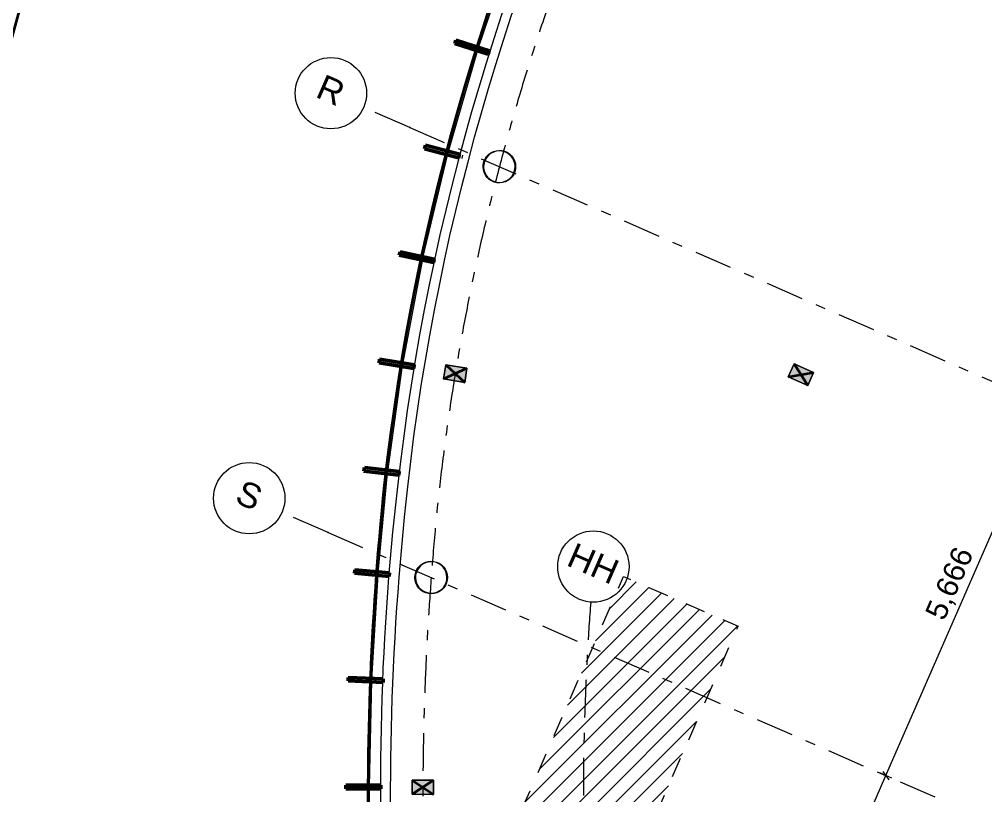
# Model space of a CAD drawing. Header units: millimetres. Extents: x -89663 to 74273, y -103666 to 18539.
# Drawn here: x -50180 to -36633, y -57257 to -46364 of the extents above; entities that cross this region are included whole.
import ezdxf
from ezdxf.enums import TextEntityAlignment as Align

# ---------------------------------------------------------------- set-up
doc = ezdxf.new("R2010")
doc.units = ezdxf.units.MM
doc.header["$MEASUREMENT"] = 0
for name, pattern in [('Dashed', [564.444447, 282.222223, -282.222223]), ('Double Dashed', [1093.611073, 529.166651, -211.666656, 141.111112, -211.666656]), ('Hidden Line', [55, 45, -10])]:
    doc.linetypes.add(name, pattern=pattern)
for name, color, linetype, lineweight in [('A-20-M_Floor_Slab_Pen_No__1', 7, 'Continuous', 13), ('A-20-M_Floor_Slab_Pen_No__6', 7, 'Continuous', 35), ('A-25-M_Wall_Ext_Pen_No__87', 8, 'Continuous', 20), ('COLUMN.IFC Import_Pen_No__2', 8, 'Continuous', 15), ('New_A-20-M_Floor_Slab_Pen_No__89', 8, 'Continuous', 20), ('New_A-25-M_Curtain_Wall_Pen_No__1', 7, 'Continuous', 13), ('New_A-25-M_Wall_Ext_Pen_No__87', 8, 'Continuous', 20), ('New_A-40-M_Soft_Landscaping_P2_Pen_No__150', 7, 'Continuous', 0), ('New_A-95-D_Dim_Grid.Dim_Pen_No__4', 7, 'Continuous', 20), ('New_A-95-H_Fill_Plan.Fill_Pen_No__143', 254, 'Continuous', 0), ('New_A-95-P_Text_1_50_GA_Pen_No__1', 7, 'Continuous', 13), ('New_A-95-P_Text_1_50_GA_Pen_No__101', 252, 'Continuous', 15), ('New_ArchiCAD Zone Stamps_Pen_No__6', 7, 'Continuous', 35)]:
    doc.layers.add(name, color=color, linetype=linetype, lineweight=lineweight)
for name, color, linetype in [('A-25-M_Wall_Ext', 7, 'Continuous'), ('COLUMN.IFC Import', 7, 'Continuous'), ('New_A-05-M_Gross_Int_Circulation', 7, 'Continuous'), ('New_A-15-MG_Structural_Grid_Phase_2', 7, 'Continuous'), ('New_A-20-M_Floor_Slab', 7, 'Continuous'), ('New_A-20-M_Hard_Landscape', 7, 'Continuous'), ('New_A-25-M_Curtain_Wall', 7, 'Continuous'), ('New_A-25-M_Wall_Ext', 7, 'Continuous'), ('New_A-40-M_Soft_Landscaping_P2', 7, 'Continuous'), ('New_A-95-D_Dim_Grid.Dim', 7, 'Continuous')]:
    doc.layers.add(name, color=color, linetype=linetype)
for name, color, linetype, lineweight, true_color in [('New_A-05-M_Gross_Int_Circulation_Pen_No__74', 7, 'Continuous', 20, 0x606060), ('New_A-15-MG_Structural_Grid_Phase_2_Pen_No__222', 7, 'Continuous', 13, 0x65af33), ('New_A-20-M_Hard_Landscape_Pen_No__53', 7, 'Continuous', 35, 0x444444), ('New_A-25-M_Curtain_Wall_Pen_No__144', 7, 'Continuous', 0, 0xc8c8c8), ('New_A-25-M_Curtain_Wall_Pen_No__165', 7, 'Continuous', 0, 0x006060), ('New_A-25-M_Curtain_Wall_Pen_No__27', 7, 'Continuous', 50, 0x2a2a2a), ('New_A-25-M_Wall_Int_Pen_No__183', 7, 'Continuous', 0, 0xc867cd), ('New_A-95-H_Fill_Plan.Fill_Pen_No__118', 7, 'Continuous', 13, 0xa6a6a6)]:
    doc.layers.add(name, color=color, linetype=linetype, lineweight=lineweight, true_color=true_color)
doc.styles.add('GENERATED_STYLE_1', font='')
doc.styles.add('GENERATED_STYLE_3', font='')
doc.styles.add('GENERATED_STYLE_4', font='')
doc.styles.get('GENERATED_STYLE_1').set_extended_font_data('Arial', bold=True)
doc.styles.get('GENERATED_STYLE_3').set_extended_font_data('Arial')
doc.styles.get('GENERATED_STYLE_4').set_extended_font_data('Swis721 BT')
doc.dimstyles.new('GENERATED_STYLE__2', dxfattribs={"dimtxt": 300, "dimasz": 95, "dimexe": 0.18, "dimexo": 0, "dimgap": 0.09, "dimtad": 1, "dimdec": 0, "dimzin": 0, "dimdsep": 46, "dimtxsty": 'GENERATED_STYLE_4', "dimblk": 'ARROWHEAD_2', "dimblk1": 'ARROWHEAD_2', "dimblk2": 'ARROWHEAD_2', "dimcen": 0.09, "dimclrd": 7, "dimclre": 7, "dimclrt": 7, "dimadec": 0, "dimazin": 0, "dimtfac": 1, "dimtdec": 4, "dimtmove": 0, "dimatfit": 3, "dimfxl": 1, "dimtolj": 1, "dimtzin": 0, "dimarcsym": 0})

# ---------------------------------------------------------------- blocks, each defined once
blk = doc.blocks.new('catering seating and servery_INB 0113_1_1', base_point=(-33684, -45972))
at = {"layer": 'New_A-05-M_Gross_Int_Circulation_Pen_No__74', "linetype": 'Continuous'}
blk.add_line((-44880, -52925), (-44880, -52925), dxfattribs=at)
for centre, radius, start, end in [((-12875, -56512), 32205, 132.9939, 173.6055), ((-8852, -57066), 36265, 173.4427, 184.1778)]:
    blk.add_arc(centre, radius, start, end, dxfattribs=at)
at = {"layer": 'New_ArchiCAD Zone Stamps_Pen_No__6'}
for tag, height, style, p in [('ROOM_NAME', 250, 'GENERATED_STYLE_1', (-35356, -44046)), ('zoneNameLine2', 250, 'GENERATED_STYLE_1', (-35544, -44479)), ('ROOM_NUMBER', 200, 'GENERATED_STYLE_3', (-35733, -44899)), ('measuredAreaCode', 200, 'GENERATED_STYLE_3', (-35890, -45259)), ('DUMMY_649', 200, 'GENERATED_STYLE_3', (-35582, -45393)), ('DUMMY_650', 200, 'GENERATED_STYLE_3', (-34953, -45668)), ('DUMMY_651', 133, 'GENERATED_STYLE_3', (-34674, -45774))]:
    blk.add_attdef(tag, text='', height=height, rotation=336.4404, dxfattribs=dict(at, style=style)).set_placement(p, align=Align.TOP_LEFT)
blk = doc.blocks.new('Mesh_7_1', base_point=(-39396, -28057))
at = {"layer": 'New_A-40-M_Soft_Landscaping_P2_Pen_No__150', "linetype": 'Continuous', "flags": 128}
blk.add_lwpolyline([(-39396, -28057), (-71600, -57851), (-74367, -60325, 0.012916), (-57967, -71361, 0.577975), (-51263, -67160), (-51263, -64981), (-51572, -58964, -0.048754), (-51322, -52209, -0.179729), (-39259, -28204)], format="xyb", close=True, dxfattribs=at)
blk = doc.blocks.new('Mesh_16_1', base_point=(-51572, -58964))
at = {"layer": 'New_A-20-M_Hard_Landscape_Pen_No__53', "linetype": 'Continuous', "flags": 128}
blk.add_lwpolyline([(-51572, -58964), (-45266, -58639, -0.034108), (-45058, -52905, -0.178607), (-35071, -32917), (-26070, -24532), (-21313, -26583), (-17527, -17989), (-18237, -17225), (-11233, -10707), (-10987, -10971), (402, -373), (-98, -155), (17122, 15869), (10988, 18539), (-39259, -28204, 0.179729), (-51322, -52209, 0.048754)], format="xyb", close=True, dxfattribs=at)
blk = doc.blocks.new('Slab_46_1', base_point=(-44734, -52925))
at = {"layer": 'New_A-20-M_Floor_Slab_Pen_No__89', "linetype": 'Continuous', "flags": 128}
blk.add_lwpolyline([(-44734, -52925), (-44734, -52925, -0.179811), (-34721, -33028), (-34722, -33027), (-25960, -24873), (-20982, -27044), (-17010, -17935), (-17703, -17189), (-11223, -11159), (-10853, -11556), (-2919, -4173), (921, -600), (3259, -1619), (2636, -2196), (2144, -3324), (-4596, -18783), (-10337, -31948), (-13252, -30677), (-20095, -46371, -0.415568), (-30017, -50196), (-38342, -69288, -0.234037), (-41521, -64901, -0.022084), (-42147, -60901), (-44896, -59707, -0.043731)], format="xyb", close=True, dxfattribs=at)
blk = doc.blocks.new('Curtain Wall_6_1')
at = {"layer": 'New_A-25-M_Curtain_Wall_Pen_No__144', "linetype": 'Continuous'}
for points in [[(-44060, -46658), (-44075, -46705), (-43606, -46853), (-43591, -46805)], [(-44486, -48132), (-44499, -48181), (-44023, -48306), (-44011, -48257)], [(-44843, -49625), (-44853, -49674), (-44372, -49777), (-44362, -49728)], [(-45129, -51133), (-45137, -51183), (-44651, -51262), (-44643, -51213)], [(-45343, -52653), (-45349, -52702), (-44860, -52760), (-44854, -52710)], [(-45478, -54086), (-45483, -54136), (-44993, -54182), (-44989, -54132)]]:
    blk.add_hatch(color=256, dxfattribs=at).paths.add_polyline_path(points)
at = {"layer": 'New_A-25-M_Curtain_Wall_Pen_No__165', "linetype": 'Continuous', "lineweight": 0, "true_color": 0x001818}
for points in [[(-43295, -45342), (-43778, -46762), (-43748, -46772), (-43265, -45352)], [(-43784, -46781), (-44200, -48223), (-44169, -48232), (-43753, -46790)], [(-44205, -48243), (-44552, -49702), (-44521, -49709), (-44174, -48250)], [(-44557, -49722), (-44835, -51196), (-44803, -51202), (-44525, -49728)], [(-44838, -51217), (-45047, -52702), (-45015, -52707), (-44806, -51221)], [(-45049, -52723), (-45181, -54129), (-45149, -54132), (-45017, -52726)]]:
    blk.add_hatch(color=168, dxfattribs=at).paths.add_polyline_path(points)
at = {"layer": 'New_A-25-M_Curtain_Wall_Pen_No__1', "linetype": 'Continuous'}
for p, q in [((-43295, -45342), (-43778, -46762)), ((-43748, -46772), (-43265, -45352)), ((-43784, -46781), (-44200, -48223)), ((-44169, -48232), (-43753, -46790)), ((-43753, -46790), (-43784, -46781)), ((-43778, -46762), (-43748, -46772)), ((-44200, -48223), (-44169, -48232)), ((-44205, -48243), (-44552, -49702)), ((-44521, -49709), (-44174, -48250)), ((-44174, -48250), (-44205, -48243)), ((-44552, -49702), (-44521, -49709)), ((-44557, -49722), (-44835, -51196)), ((-44803, -51202), (-44525, -49728)), ((-44525, -49728), (-44557, -49722)), ((-44835, -51196), (-44803, -51202)), ((-44838, -51217), (-45047, -52702)), ((-45015, -52707), (-44806, -51221)), ((-44806, -51221), (-44838, -51217)), ((-45049, -52723), (-45181, -54129)), ((-45149, -54132), (-45017, -52726)), ((-45017, -52726), (-45049, -52723)), ((-45047, -52702), (-45015, -52707)), ((-45181, -54129), (-45149, -54132))]:
    blk.add_line(p, q, dxfattribs=at)
at = {"layer": 'New_A-25-M_Curtain_Wall_Pen_No__27', "linetype": 'Continuous'}
for p, q in [((-44060, -46658), (-44075, -46705)), ((-44075, -46705), (-43606, -46853)), ((-43591, -46805), (-44060, -46658)), ((-43606, -46853), (-43591, -46805)), ((-44486, -48132), (-44499, -48181)), ((-44499, -48181), (-44023, -48306)), ((-44011, -48257), (-44486, -48132)), ((-44023, -48306), (-44011, -48257)), ((-44843, -49625), (-44853, -49674)), ((-44853, -49674), (-44372, -49777)), ((-44362, -49728), (-44843, -49625)), ((-44372, -49777), (-44362, -49728)), ((-45129, -51133), (-45137, -51183)), ((-45137, -51183), (-44651, -51262)), ((-44643, -51213), (-45129, -51133)), ((-44651, -51262), (-44643, -51213)), ((-45343, -52653), (-45349, -52702)), ((-44854, -52710), (-45343, -52653)), ((-45349, -52702), (-44860, -52760)), ((-44860, -52760), (-44854, -52710)), ((-45478, -54086), (-45483, -54136)), ((-45483, -54136), (-44993, -54182)), ((-44989, -54132), (-45478, -54086)), ((-44993, -54182), (-44989, -54132))]:
    blk.add_line(p, q, dxfattribs=at)
blk = doc.blocks.new('Curtain Wall_9_1')
at = {"layer": 'New_A-25-M_Curtain_Wall_Pen_No__144', "linetype": 'Continuous'}
for points in [[(-45569, -55598), (-45571, -55647), (-45080, -55667), (-45078, -55617)], [(-45604, -57109), (-45604, -57159), (-45112, -57161), (-45112, -57111)], [(-45582, -58617), (-45581, -58667), (-45089, -58656), (-45090, -58606)], [(-45505, -60129), (-45503, -60178), (-45011, -60153), (-45014, -60103)], [(-45428, -61627), (-45425, -61676), (-44934, -61651), (-44937, -61601)], [(-45351, -63125), (-45348, -63174), (-44857, -63149), (-44859, -63099)], [(-45270, -64697), (-44778, -64672), (-44781, -64622), (-45272, -64648)]]:
    blk.add_hatch(color=256, dxfattribs=at).paths.add_polyline_path(points)
at = {"layer": 'New_A-25-M_Curtain_Wall_Pen_No__165', "linetype": 'Continuous', "lineweight": 0, "true_color": 0x001818}
for points in [[(-45238, -55626), (-45151, -54154), (-45183, -54152), (-45270, -55624)], [(-45271, -55645), (-45304, -57125), (-45272, -57125), (-45239, -55646)], [(-45304, -57145), (-45282, -58625), (-45250, -58625), (-45272, -57145)], [(-45249, -58644), (-45250, -58624), (-45282, -58625), (-45281, -58645)], [(-45281, -58655), (-45205, -60128), (-45173, -60126), (-45249, -58653)]]:
    blk.add_hatch(color=168, dxfattribs=at).paths.add_polyline_path(points)
at = {"layer": 'New_A-25-M_Curtain_Wall_Pen_No__1', "linetype": 'Continuous'}
for p, q in [((-45183, -54152), (-45270, -55624)), ((-45238, -55626), (-45151, -54154)), ((-45151, -54154), (-45183, -54152)), ((-45271, -55645), (-45304, -57125)), ((-45272, -57125), (-45239, -55646)), ((-45239, -55646), (-45271, -55645)), ((-45270, -55624), (-45238, -55626)), ((-45304, -57125), (-45272, -57125)), ((-45304, -57145), (-45282, -58625)), ((-45272, -57145), (-45304, -57145)), ((-45250, -58625), (-45272, -57145)), ((-45250, -58624), (-45282, -58625)), ((-45282, -58625), (-45250, -58625)), ((-45282, -58625), (-45281, -58645)), ((-45281, -58645), (-45249, -58644)), ((-45249, -58653), (-45281, -58655)), ((-45281, -58655), (-45205, -60128)), ((-45249, -58644), (-45250, -58624)), ((-45173, -60126), (-45249, -58653)), ((-45205, -60128), (-45173, -60126))]:
    blk.add_line(p, q, dxfattribs=at)
at = {"layer": 'New_A-25-M_Curtain_Wall_Pen_No__27', "linetype": 'Continuous'}
for p, q in [((-45569, -55598), (-45571, -55647)), ((-45571, -55647), (-45080, -55667)), ((-45078, -55617), (-45569, -55598)), ((-45080, -55667), (-45078, -55617)), ((-45604, -57109), (-45604, -57159)), ((-45112, -57111), (-45604, -57109)), ((-45604, -57159), (-45112, -57161)), ((-45112, -57161), (-45112, -57111)), ((-45090, -58606), (-45582, -58617)), ((-45582, -58617), (-45581, -58667)), ((-45581, -58667), (-45089, -58656)), ((-45089, -58656), (-45090, -58606)), ((-45014, -60103), (-45505, -60129)), ((-45505, -60129), (-45503, -60178)), ((-45011, -60153), (-45014, -60103)), ((-45503, -60178), (-45011, -60153)), ((-44937, -61601), (-45428, -61627)), ((-45428, -61627), (-45425, -61676)), ((-44934, -61651), (-44937, -61601)), ((-45425, -61676), (-44934, -61651)), ((-44859, -63099), (-45351, -63125)), ((-45351, -63125), (-45348, -63174)), ((-44857, -63149), (-44859, -63099)), ((-45348, -63174), (-44857, -63149)), ((-45472, -64658), (-44734, -64620)), ((-44734, -64620), (-45472, -64658)), ((-44781, -64622), (-45272, -64648)), ((-45272, -64648), (-45270, -64697)), ((-45270, -64697), (-44778, -64672)), ((-44778, -64672), (-44781, -64622))]:
    blk.add_line(p, q, dxfattribs=at)
for p in [(-45472, -64658), (-44734, -64620)]:
    blk.add_point(p, dxfattribs=at)
blk = doc.blocks.new('Wall_55_1', base_point=(-38176, -69536))
at = {"layer": 'New_A-25-M_Wall_Ext_Pen_No__87', "linetype": 'Hidden Line'}
for radius in [28212, 28162]:
    blk.add_arc((-26759, -43793), radius, 246.0833, 336.4404, dxfattribs=at)
blk = doc.blocks.new('Wall_231_1', base_point=(-38295, -69817))
at = {"layer": 'A-25-M_Wall_Ext_Pen_No__87', "linetype": 'Hidden Line'}
for radius, start, end in [(28131, 246.1629, 336.7629), (28470, 246.1551, 336.7609)]:
    blk.add_arc((-26785, -43777), radius, start, end, dxfattribs=at)
blk = doc.blocks.new('Standard grid marker_2')
at = {"layer": 'New_A-15-MG_Structural_Grid_Phase_2_Pen_No__222', "linetype": 'Double Dashed'}
for q in [(0, 0), (13419, 0)]:
    blk.add_line((705, 0), q, dxfattribs=at)
at = {"layer": 'New_A-15-MG_Structural_Grid_Phase_2_Pen_No__222', "linetype": 'Continuous'}
blk.add_circle((-500, 0), 500, dxfattribs=at)
at = {"layer": 'New_A-15-MG_Structural_Grid_Phase_2_Pen_No__222', "linetype": 'Double Dashed'}
blk.add_point((705, 0), dxfattribs=at)
blk.add_point((705, 0), dxfattribs=at)
at = {"layer": 'New_A-15-MG_Structural_Grid_Phase_2_Pen_No__222', "style": 'GENERATED_STYLE_4'}
blk.add_attdef('AC_MarkerText_1', text='', height=350, rotation=359.9999, dxfattribs=at).set_placement((-500, 43), align=Align.MIDDLE_CENTER)
blk = doc.blocks.new('Standard grid marker_3')
at = {"layer": 'New_A-15-MG_Structural_Grid_Phase_2_Pen_No__222', "linetype": 'Double Dashed'}
for q in [(0, 0), (14640, 0)]:
    blk.add_line((705, 0), q, dxfattribs=at)
at = {"layer": 'New_A-15-MG_Structural_Grid_Phase_2_Pen_No__222', "linetype": 'Continuous'}
blk.add_circle((-500, 0), 500, dxfattribs=at)
at = {"layer": 'New_A-15-MG_Structural_Grid_Phase_2_Pen_No__222', "linetype": 'Double Dashed'}
blk.add_point((705, 0), dxfattribs=at)
blk.add_point((705, 0), dxfattribs=at)
at = {"layer": 'New_A-15-MG_Structural_Grid_Phase_2_Pen_No__222', "style": 'GENERATED_STYLE_4'}
blk.add_attdef('AC_MarkerText_1', text='', height=350, rotation=360, dxfattribs=at).set_placement((-500, 43), align=Align.MIDDLE_CENTER)
blk = doc.blocks.new('Standard grid marker_22')
at = {"layer": 'New_A-15-MG_Structural_Grid_Phase_2_Pen_No__222', "linetype": 'Double Dashed'}
blk.add_line((23031, 21499), (23031, 21499), dxfattribs=at)
blk.add_arc((0, 0), 31507, 0, 43.0295, dxfattribs=at)
blk = doc.blocks.new('Standard grid marker_23')
at = {"layer": 'New_A-15-MG_Structural_Grid_Phase_2_Pen_No__222', "linetype": 'Double Dashed'}
for p, q in [((40014, 5296), (40014, 5296)), ((40363, 0), (40363, 0))]:
    blk.add_line(p, q, dxfattribs=at)
blk.add_arc((0, 0), 40363, 0, 7.5392, dxfattribs=at)
blk = doc.blocks.new('Standard grid marker_24')
at = {"layer": 'New_A-15-MG_Structural_Grid_Phase_2_Pen_No__222', "linetype": 'Double Dashed'}
blk.add_arc((0, 0), 27978, 0, 90.636, dxfattribs=at)
at = {"layer": 'New_A-15-MG_Structural_Grid_Phase_2_Pen_No__222', "style": 'GENERATED_STYLE_4'}
blk.add_attdef('AC_MarkerText_1', text='', height=350, rotation=90.3066, dxfattribs=at).set_placement((-1326, 28008), align=Align.MIDDLE_CENTER)
blk = doc.blocks.new('Standard grid marker_26')
at = {"layer": 'New_A-15-MG_Structural_Grid_Phase_2_Pen_No__222', "linetype": 'Double Dashed'}
blk.add_line((37050, 0), (37050, 0), dxfattribs=at)
blk.add_line((37050, 0), (37050, 0), dxfattribs=at)
at = {"layer": 'New_A-15-MG_Structural_Grid_Phase_2_Pen_No__222', "linetype": 'Continuous'}
blk.add_circle((37050, -500), 500, dxfattribs=at)
at = {"layer": 'New_A-15-MG_Structural_Grid_Phase_2_Pen_No__222', "linetype": 'Double Dashed'}
blk.add_arc((0, 0), 37050, 0, 16.8007, dxfattribs=at)
blk.add_point((37050, 0), dxfattribs=at)
at = {"layer": 'New_A-15-MG_Structural_Grid_Phase_2_Pen_No__222', "style": 'GENERATED_STYLE_4'}
blk.add_attdef('AC_MarkerText_1', text='', height=350, rotation=160.7141, dxfattribs=at).set_placement((37050, -457), align=Align.MIDDLE_CENTER)
blk = doc.blocks.new('Column 169')
at = {"layer": 'COLUMN.IFC Import_Pen_No__2', "linetype": 'Continuous'}
for p, q in [((-197.887, 114.25), (-175.041, 146.877)), ((-168.913, 141.735), (-190.959, 110.25)), ((-175.041, 146.877), (-146.877, 175.041)), ((-141.735, 168.913), (-168.913, 141.735)), ((-146.877, 175.041), (-114.25, 197.887)), ((-110.25, 190.959), (-141.735, 168.913)), ((-114.25, 197.887), (-78.152, 214.72)), ((-75.415, 207.202), (-110.25, 190.959)), ((-78.152, 214.72), (-39.679, 225.029)), ((-38.289, 217.15), (-75.415, 207.202)), ((-39.679, 225.029), (0, 228.5)), ((0, 220.5), (-38.289, 217.15)), ((0, 228.5), (39.679, 225.029)), ((38.289, 217.15), (0, 220.5)), ((75.415, 207.202), (38.289, 217.15)), ((39.679, 225.029), (78.152, 214.72)), ((110.25, 190.959), (75.415, 207.202)), ((78.152, 214.72), (114.25, 197.887)), ((141.735, 168.913), (110.25, 190.959)), ((114.25, 197.887), (146.877, 175.041)), ((168.913, 141.735), (141.735, 168.913)), ((146.877, 175.041), (175.041, 146.877)), ((190.959, 110.25), (168.913, 141.735)), ((175.041, 146.877), (197.887, 114.25)), ((-228.5, 0), (-225.029, 39.679)), ((-225.029, 39.679), (-214.72, 78.152)), ((-217.15, 38.289), (-220.5, 0)), ((-207.202, 75.415), (-217.15, 38.289)), ((-214.72, 78.152), (-197.887, 114.25)), ((-190.959, 110.25), (-207.202, 75.415)), ((207.202, 75.415), (190.959, 110.25)), ((197.887, 114.25), (214.72, 78.152)), ((217.15, 38.289), (207.202, 75.415)), ((214.72, 78.152), (225.029, 39.679)), ((220.5, 0), (217.15, 38.289)), ((217.15, -38.289), (220.5, 0)), ((225.029, 39.679), (228.5, 0)), ((228.5, 0), (225.029, -39.679)), ((-225.029, -39.679), (-228.5, 0)), ((-214.72, -78.152), (-225.029, -39.679)), ((-220.5, 0), (-217.15, -38.289)), ((-217.15, -38.289), (-207.202, -75.415)), ((-197.887, -114.25), (-214.72, -78.152)), ((-207.202, -75.415), (-190.959, -110.25)), ((-175.041, -146.877), (-197.887, -114.25)), ((-190.959, -110.25), (-168.913, -141.735)), ((168.913, -141.735), (190.959, -110.25)), ((197.887, -114.25), (175.041, -146.877)), ((190.959, -110.25), (207.202, -75.415)), ((214.72, -78.152), (197.887, -114.25)), ((207.202, -75.415), (217.15, -38.289)), ((225.029, -39.679), (214.72, -78.152)), ((-146.877, -175.041), (-175.041, -146.877)), ((-168.913, -141.735), (-141.735, -168.913)), ((-114.25, -197.887), (-146.877, -175.041)), ((-141.735, -168.913), (-110.25, -190.959)), ((-78.152, -214.72), (-114.25, -197.887)), ((-110.25, -190.959), (-75.415, -207.202)), ((-39.679, -225.029), (-78.152, -214.72)), ((-75.415, -207.202), (-38.289, -217.15)), ((0, -228.5), (-39.679, -225.029)), ((-38.289, -217.15), (0, -220.5)), ((0, -220.5), (38.289, -217.15)), ((39.679, -225.029), (0, -228.5)), ((38.289, -217.15), (75.415, -207.202)), ((78.152, -214.72), (39.679, -225.029)), ((75.415, -207.202), (110.25, -190.959)), ((114.25, -197.887), (78.152, -214.72)), ((110.25, -190.959), (141.735, -168.913)), ((146.877, -175.041), (114.25, -197.887)), ((141.735, -168.913), (168.913, -141.735)), ((175.041, -146.877), (146.877, -175.041))]:
    blk.add_line(p, q, dxfattribs=at)
blk = doc.blocks.new('Column 172')
at = {"layer": 'COLUMN.IFC Import_Pen_No__2', "linetype": 'Continuous'}
for p, q in [((-197.887, 114.25), (-175.041, 146.877)), ((-168.913, 141.735), (-190.959, 110.25)), ((-175.041, 146.877), (-146.877, 175.041)), ((-141.735, 168.913), (-168.913, 141.735)), ((-146.877, 175.041), (-114.25, 197.887)), ((-110.25, 190.959), (-141.735, 168.913)), ((-114.25, 197.887), (-78.152, 214.72)), ((-75.415, 207.202), (-110.25, 190.959)), ((-78.152, 214.72), (-39.679, 225.029)), ((-38.289, 217.15), (-75.415, 207.202)), ((-39.679, 225.029), (0, 228.5)), ((0, 220.5), (-38.289, 217.15)), ((0, 228.5), (39.679, 225.029)), ((38.289, 217.15), (0, 220.5)), ((75.415, 207.202), (38.289, 217.15)), ((39.679, 225.029), (78.152, 214.72)), ((110.25, 190.959), (75.415, 207.202)), ((78.152, 214.72), (114.25, 197.887)), ((141.735, 168.913), (110.25, 190.959)), ((114.25, 197.887), (146.877, 175.041)), ((168.913, 141.735), (141.735, 168.913)), ((146.877, 175.041), (175.041, 146.877)), ((190.959, 110.25), (168.913, 141.735)), ((175.041, 146.877), (197.887, 114.25)), ((-228.5, 0), (-225.029, 39.679)), ((-225.029, 39.679), (-214.72, 78.152)), ((-217.15, 38.289), (-220.5, 0)), ((-207.202, 75.415), (-217.15, 38.289)), ((-214.72, 78.152), (-197.887, 114.25)), ((-190.959, 110.25), (-207.202, 75.415)), ((207.202, 75.415), (190.959, 110.25)), ((197.887, 114.25), (214.72, 78.152)), ((217.15, 38.289), (207.202, 75.415)), ((214.72, 78.152), (225.029, 39.679)), ((220.5, 0), (217.15, 38.289)), ((217.15, -38.289), (220.5, 0)), ((225.029, 39.679), (228.5, 0)), ((228.5, 0), (225.029, -39.679)), ((-225.029, -39.679), (-228.5, 0)), ((-214.72, -78.152), (-225.029, -39.679)), ((-220.5, 0), (-217.15, -38.289)), ((-217.15, -38.289), (-207.202, -75.415)), ((-197.887, -114.25), (-214.72, -78.152)), ((-207.202, -75.415), (-190.959, -110.25)), ((-175.041, -146.877), (-197.887, -114.25)), ((-190.959, -110.25), (-168.913, -141.735)), ((168.913, -141.735), (190.959, -110.25)), ((197.887, -114.25), (175.041, -146.877)), ((190.959, -110.25), (207.202, -75.415)), ((214.72, -78.152), (197.887, -114.25)), ((207.202, -75.415), (217.15, -38.289)), ((225.029, -39.679), (214.72, -78.152)), ((-146.877, -175.041), (-175.041, -146.877)), ((-168.913, -141.735), (-141.735, -168.913)), ((-114.25, -197.887), (-146.877, -175.041)), ((-141.735, -168.913), (-110.25, -190.959)), ((-78.152, -214.72), (-114.25, -197.887)), ((-110.25, -190.959), (-75.415, -207.202)), ((-39.679, -225.029), (-78.152, -214.72)), ((-75.415, -207.202), (-38.289, -217.15)), ((0, -228.5), (-39.679, -225.029)), ((-38.289, -217.15), (0, -220.5)), ((0, -220.5), (38.289, -217.15)), ((39.679, -225.029), (0, -228.5)), ((38.289, -217.15), (75.415, -207.202)), ((78.152, -214.72), (39.679, -225.029)), ((75.415, -207.202), (110.25, -190.959)), ((114.25, -197.887), (78.152, -214.72)), ((110.25, -190.959), (141.735, -168.913)), ((146.877, -175.041), (114.25, -197.887)), ((141.735, -168.913), (168.913, -141.735)), ((175.041, -146.877), (146.877, -175.041))]:
    blk.add_line(p, q, dxfattribs=at)
blk = doc.blocks.new('*D1287')
at = {"layer": 'New_A-95-D_Dim_Grid.Dim_Pen_No__4', "linetype": 'Continuous'}
for p, q in [((-38032, -56974), (-35767, -51781)), ((-39985, -61454), (-38032, -56974)), ((-37946, -57012), (-38118, -56937)), ((-38074, -56916), (-37989, -57033)), ((-39899, -61491), (-40071, -61416)), ((-40028, -61396), (-39942, -61512)), ((-40009, -61510), (-39985, -61454))]:
    blk.add_line(p, q, dxfattribs=at)
at = {"layer": 'New_A-95-D_Dim_Grid.Dim_Pen_No__4', "insert": (-39275, -59676), "char_height": 300, "attachment_point": 7, "rotation": 66.4404, "style": 'GENERATED_STYLE_4'}
blk.add_mtext('\\A1;{\\fSwis721 BT|b0|i0|c0|p34;4,886}', dxfattribs=at)
blk = doc.blocks.new('ARROWHEAD_2')
at = {"color": 0, "linetype": 'Continuous', "lineweight": 0}
for p, q in [((0, 0), (-1, 0)), ((-0.38, -0.66), (0.38, 0.66))]:
    blk.add_line(p, q, dxfattribs=at)
blk = doc.blocks.new('*D1288')
at = {"layer": 'New_A-95-D_Dim_Grid.Dim_Pen_No__4', "linetype": 'Continuous'}
for p, q in [((-35767, -51781), (-33402, -46357)), ((-35681, -51818), (-35853, -51743)), ((-35810, -51723), (-35724, -51839)), ((-38032, -56974), (-35767, -51781)), ((-38074, -56916), (-37989, -57033))]:
    blk.add_line(p, q, dxfattribs=at)
at = {"layer": 'New_A-95-D_Dim_Grid.Dim_Pen_No__4', "insert": (-37166, -54839), "char_height": 300, "attachment_point": 7, "rotation": 66.4404, "style": 'GENERATED_STYLE_4'}
blk.add_mtext('\\A1;{\\fSwis721 BT|b0|i0|c0|p34;5,666}', dxfattribs=at)
blk = doc.blocks.new('*D1289')
at = {"layer": 'New_A-95-D_Dim_Grid.Dim_Pen_No__4', "linetype": 'Continuous'}
for p, q in [((-33445, -46299), (-33359, -46415)), ((-35767, -51781), (-33402, -46357)), ((-35810, -51723), (-35724, -51839))]:
    blk.add_line(p, q, dxfattribs=at)
at = {"layer": 'New_A-95-D_Dim_Grid.Dim_Pen_No__4', "insert": (-34851, -49530), "char_height": 300, "attachment_point": 7, "rotation": 66.4404, "style": 'GENERATED_STYLE_4'}
blk.add_mtext('\\A1;{\\fSwis721 BT|b0|i0|c0|p34;5,917}', dxfattribs=at)
blk = doc.blocks.new('*D1290')
at = {"layer": 'New_A-95-D_Dim_Grid.Dim_Pen_No__4', "linetype": 'Continuous'}
for p, q in [((-31095, -40910), (-31009, -41026)), ((-33402, -46357), (-31052, -40968)), ((-33316, -46394), (-33488, -46319)), ((-33445, -46299), (-33359, -46415)), ((-35767, -51781), (-33402, -46357))]:
    blk.add_line(p, q, dxfattribs=at)
at = {"layer": 'New_A-95-D_Dim_Grid.Dim_Pen_No__4', "insert": (-32494, -44124), "char_height": 300, "attachment_point": 7, "rotation": 66.4404, "style": 'GENERATED_STYLE_4'}
blk.add_mtext('\\A1;{\\fSwis721 BT|b0|i0|c0|p34;5,879}', dxfattribs=at)

msp = doc.modelspace()

# ---------------------------------------------------------------- hatches: boundary and pattern name
at = {"layer": 'New_A-95-H_Fill_Plan.Fill_Pen_No__143', "linetype": 'Continuous'}
h = msp.add_hatch(dxfattribs=at)
h.set_pattern_fill('Thermal_Block_0001', color=256, style=0, pattern_type=2)
h.set_pattern_definition([(45, (0, 0), (-127.2792, 127.2792), [])])
h.paths.add_polyline_path([(-44261, -60034.9), (-41708.5, -54181), (-40104.4, -54880.4), (-42657, -60734.3)])
at = {"layer": 'New_A-95-P_Text_1_50_GA_Pen_No__101', "linetype": 'Continuous', "lineweight": 0, "true_color": 0x727272}
for points in [[(-39319.7, -51197.4), (-39044.7, -51317.3), (-39124.6, -51500.7), (-39399.6, -51380.7)], [(-44200, -51211.8), (-43903.9, -51260.5), (-43936.4, -51457.8), (-44232.4, -51409.1)], [(-44671.4, -57036.8), (-44371.4, -57037.9), (-44372.2, -57237.9), (-44672.2, -57236.8)]]:
    msp.add_hatch(color=8, dxfattribs=at).paths.add_polyline_path(points)

# ---------------------------------------------------------------- linework, layer by layer
at = {"layer": 'A-20-M_Floor_Slab_Pen_No__1', "linetype": 'Continuous', "flags": 128}
for points in [[(-39399.6, -51380.7), (-39124.6, -51500.7), (-39044.7, -51317.3), (-39319.7, -51197.4)], [(-44232.4, -51409.1), (-43936.4, -51457.8), (-43903.9, -51260.5), (-44200, -51211.8)], [(-44672.2, -57236.8), (-44372.2, -57237.9), (-44371.4, -57037.9), (-44671.4, -57036.8)]]:
    msp.add_lwpolyline(points, close=True, dxfattribs=at)
at = {"layer": 'A-20-M_Floor_Slab_Pen_No__6', "linetype": 'Continuous'}
for p, q in [((-39124.6, -51500.7), (-39319.7, -51197.4)), ((-44232.4, -51409.1), (-43903.9, -51260.5)), ((-44200, -51211.8), (-43936.4, -51457.8)), ((-39399.6, -51380.7), (-39044.7, -51317.3)), ((-44672.2, -57236.8), (-44371.4, -57037.9)), ((-44671.4, -57036.8), (-44372.2, -57237.9))]:
    msp.add_line(p, q, dxfattribs=at)
at = {"layer": 'New_A-25-M_Wall_Int_Pen_No__183', "linetype": 'Double Dashed'}
msp.add_line((-43965.2, -48269.4), (-43977.9, -48317.7), dxfattribs=at)
at = {"layer": 'New_A-95-H_Fill_Plan.Fill_Pen_No__118', "linetype": 'Dashed', "flags": 128}
msp.add_lwpolyline([(-44261, -60034.9), (-41708.5, -54181), (-40104.4, -54880.4), (-42657, -60734.3)], close=True, dxfattribs=at)
at = {"layer": 'New_A-95-P_Text_1_50_GA_Pen_No__1', "linetype": 'Continuous', "flags": 128}
for points in [[(-39319.7, -51197.4), (-39044.7, -51317.3), (-39124.6, -51500.7), (-39399.6, -51380.7)], [(-44200, -51211.8), (-43903.9, -51260.5), (-43936.4, -51457.8), (-44232.4, -51409.1)], [(-44671.4, -57036.8), (-44371.4, -57037.9), (-44372.2, -57237.9), (-44672.2, -57236.8)]]:
    msp.add_lwpolyline(points, close=True, dxfattribs=at)

# ---------------------------------------------------------------- block references
at = {"layer": 'A-25-M_Wall_Ext', "color": 250, "lineweight": 50, "true_color": 0x2a2a2a}
msp.add_blockref('Wall_231_1', (-38294.6, -69816.9), dxfattribs=at)
at = {"layer": 'COLUMN.IFC Import', "linetype": 'Continuous', "zscale": 1000}
for name, p, rotation in [('Column 169', (-43450.1, -48431.1), 71.55753909869667), ('Column 172', (-44405.8, -54195.1), 80.78632845128783)]:
    msp.add_blockref(name, p, dxfattribs=dict(at, rotation=rotation))
at = {"layer": 'New_A-05-M_Gross_Int_Circulation', "linetype": 'Continuous'}
msp.add_blockref('catering seating and servery_INB 0113_1_1', (-33684.2, -45971.9), dxfattribs=at)
at = {"layer": 'New_A-15-MG_Structural_Grid_Phase_2', "color": 8, "linetype": 'Continuous', "lineweight": 15, "zscale": 1000}
for name, p, rotation in [('Standard grid marker_22', (-12978.9, -56444.6), 132.8760517734848), ('Standard grid marker_24', (-26783.5, -43781.2), 246.1337837427074), ('Standard grid marker_23', (-4159.5, -57266.1), 175.6366465400281)]:
    msp.add_blockref(name, p, dxfattribs=dict(at, rotation=rotation))
at = {"layer": 'New_A-15-MG_Structural_Grid_Phase_2', "color": 8, "linetype": 'Continuous', "lineweight": 15}
ref = msp.add_blockref('Standard grid marker_3', (-45353.6, -47600.5), dxfattribs=dict(at, zscale=1000, rotation=336.440411583993))
ref.add_attrib('AC_MarkerText_1', 'R', dxfattribs={"layer": 'New_A-15-MG_Structural_Grid_Phase_2_Pen_No__222', "color": 85, "true_color": 0x65af33, "height": 350, "rotation": 336.44041, "style": 'GENERATED_STYLE_4'}).set_placement((-45811.9, -47357.3), align=Align.MIDDLE_CENTER)
ref = msp.add_blockref('Standard grid marker_2', (-46498.1, -53282.6), dxfattribs=dict(at, zscale=1000, rotation=336.440536925842))
ref.add_attrib('AC_MarkerText_1', 'S', dxfattribs={"layer": 'New_A-15-MG_Structural_Grid_Phase_2_Pen_No__222', "color": 85, "true_color": 0x65af33, "height": 350, "rotation": 336.44041, "style": 'GENERATED_STYLE_4'}).set_placement((-46956.4, -53040.1), align=Align.MIDDLE_CENTER)
ref = msp.add_blockref('Standard grid marker_26', (-5223, -57301.7), dxfattribs=dict(at, zscale=1000, rotation=175.7263039143517))
ref.add_attrib('AC_MarkerText_1', 'HH', dxfattribs={"layer": 'New_A-15-MG_Structural_Grid_Phase_2_Pen_No__222', "color": 85, "true_color": 0x65af33, "height": 350, "rotation": 336.44041, "style": 'GENERATED_STYLE_4'}).set_placement((-42133.2, -53998.6), align=Align.MIDDLE_CENTER)
at = {"layer": 'New_A-20-M_Floor_Slab', "color": 8, "linetype": 'Continuous', "lineweight": 20}
msp.add_blockref('Slab_46_1', (-44734.1, -52924.7), dxfattribs=at)
at = {"layer": 'New_A-20-M_Hard_Landscape', "color": 49, "lineweight": 35, "true_color": 0x444444}
msp.add_blockref('Mesh_16_1', (-51572.4, -58963.6), dxfattribs=at)
at = {"layer": 'New_A-25-M_Curtain_Wall', "linetype": 'Continuous', "lineweight": 0}
for name in ['Curtain Wall_6_1', 'Curtain Wall_9_1']:
    msp.add_blockref(name, (0, 0), dxfattribs=at)
at = {"layer": 'New_A-25-M_Wall_Ext', "color": 250, "lineweight": 50, "true_color": 0x2a2a2a}
msp.add_blockref('Wall_55_1', (-38175.9, -69536.5), dxfattribs=at)
at = {"layer": 'New_A-40-M_Soft_Landscaping_P2'}
msp.add_blockref('Mesh_7_1', (-39395.9, -28056.8), dxfattribs=at)

# ---------------------------------------------------------------- dimensions: what is measured, and where the dimension line sits
at = {"layer": 'New_A-95-D_Dim_Grid.Dim', "linetype": 'Continuous'}
for base, p1, p2, picture, middle in [((-31051.8, -40967.6), (-43500.2, -41953.1), (-40916, -36666.3), '*D1290', (-32419.3, -43578.3)), ((-33401.7, -46356.6), (-45353.6, -47600.5), (-43500.2, -41953.1), '*D1289', (-34776.8, -48984.8)), ((-35766.9, -51780.8), (-46498.1, -53282.6), (-45353.6, -47600.5), '*D1288', (-37091.8, -54293.8)), ((-38031.6, -56974.4), (-47960.9, -57975.6), (-46498.1, -53282.6), '*D1287', (-39200.7, -59130.2))]:
    dim = msp.add_linear_dim(base=base, p1=p1, p2=p2, angle=66.44041, dimstyle='GENERATED_STYLE__2', dxfattribs=at)
    dim.commit()
    dim.dimension.update_dxf_attribs({"geometry": picture, "text_midpoint": middle, "dimtype": 160, "text_rotation": 66.44041})

doc.saveas('drawing.dxf')
